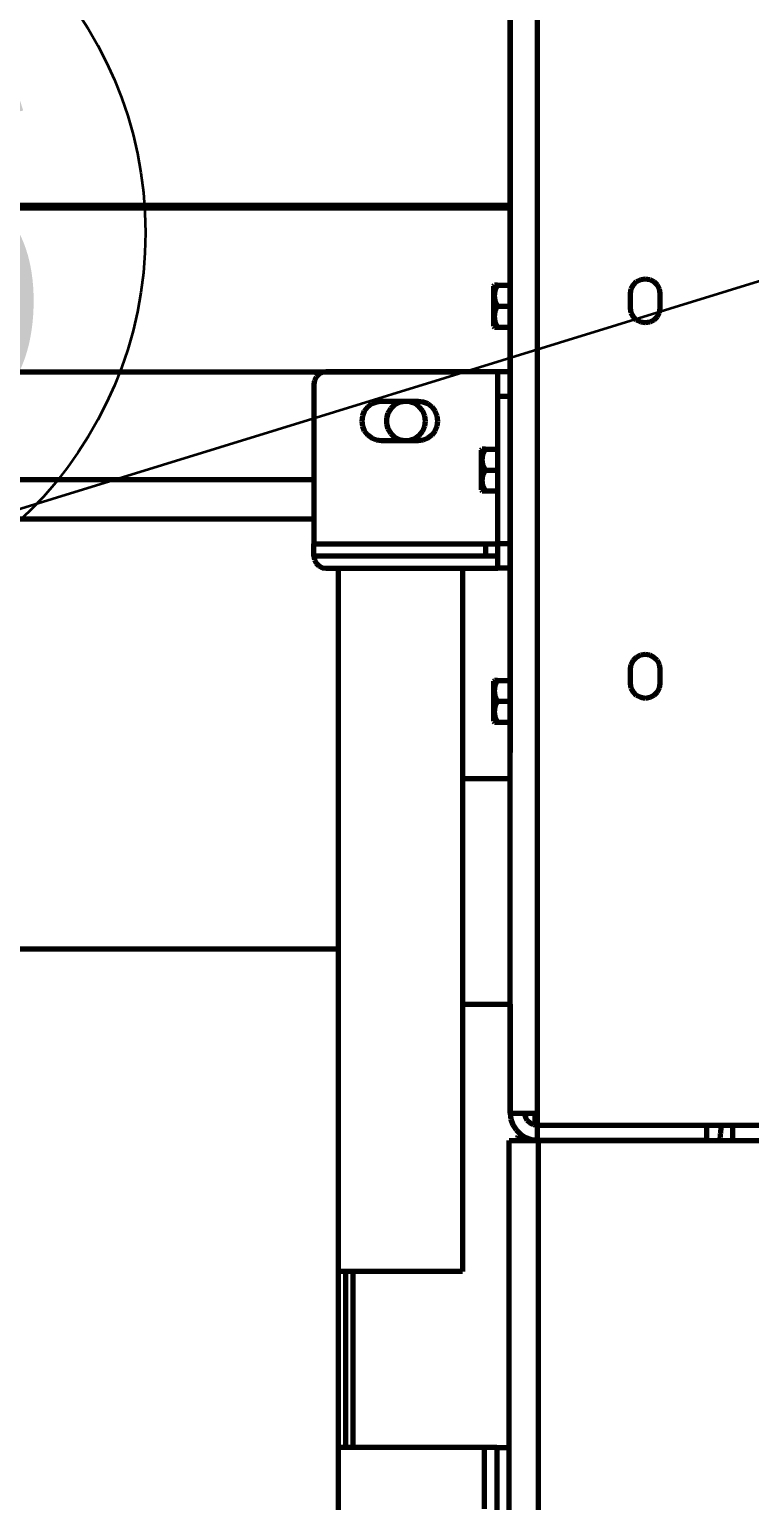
# Model space of a CAD drawing. Header units: millimetres. Extents: x 0 to 594, y 0 to 420.
# Drawn here: x 71.52 to 77.39, y 385.57 to 397.56 of the extents above; entities that cross this region are included whole.
import ezdxf
from ezdxf.enums import TextEntityAlignment as Align

# ---------------------------------------------------------------- set-up
doc = ezdxf.new("R2010")
doc.units = ezdxf.units.MM
doc.styles.add('GOST', font='Arial')

msp = doc.modelspace()

# ---------------------------------------------------------------- linework, layer by layer
at = {"color": 7, "lineweight": 35}
msp.add_line((110.206, 405.59), (62.04, 390.75), dxfattribs=at)
at = {"color": 1, "lineweight": 70}
for p, q in [((75.44, 403.564), (75.44, 394.764)), ((75.44, 388.724), (75.44, 403.564)), ((75.66, 403.564), (75.66, 388.724)), ((75.44, 394.764), (75.44, 403.496)), ((48.64, 396.123), (75.44, 396.123)), ((75.44, 396.1), (48.64, 396.1)), ((76.469, 395.501), (76.503, 395.518)), ((76.503, 395.518), (76.54, 395.524)), ((76.54, 395.524), (76.577, 395.518)), ((76.577, 395.518), (76.611, 395.501)), ((75.303, 395.463), (75.311, 395.47)), ((75.303, 395.463), (75.303, 395.462)), ((75.303, 395.462), (75.303, 395.459)), ((75.303, 395.459), (75.303, 395.454)), ((75.303, 395.454), (75.303, 395.447)), ((75.303, 395.447), (75.303, 395.438)), ((75.303, 395.438), (75.303, 395.427)), ((75.303, 395.427), (75.303, 395.415)), ((75.303, 395.415), (75.303, 395.402)), ((75.303, 395.402), (75.303, 395.387)), ((75.317, 395.47), (75.311, 395.47)), ((75.311, 395.47), (75.317, 395.47)), ((75.317, 395.47), (75.311, 395.47)), ((75.311, 395.47), (75.317, 395.47)), ((75.317, 395.47), (75.311, 395.47)), ((75.311, 395.47), (75.317, 395.47)), ((75.317, 395.47), (75.311, 395.47)), ((75.311, 395.47), (75.317, 395.47)), ((75.317, 395.47), (75.311, 395.47)), ((75.311, 395.47), (75.317, 395.47)), ((75.317, 395.47), (75.311, 395.47)), ((75.311, 395.47), (75.317, 395.47)), ((75.311, 395.385), (75.317, 395.426)), ((75.325, 395.47), (75.317, 395.47)), ((75.317, 395.47), (75.325, 395.47)), ((75.317, 395.426), (75.337, 395.47)), ((75.325, 395.47), (75.317, 395.47)), ((75.317, 395.47), (75.325, 395.47)), ((75.325, 395.47), (75.317, 395.47)), ((75.317, 395.47), (75.325, 395.47)), ((75.325, 395.47), (75.317, 395.47)), ((75.317, 395.47), (75.325, 395.47)), ((75.325, 395.47), (75.317, 395.47)), ((75.317, 395.47), (75.325, 395.47)), ((75.325, 395.47), (75.317, 395.47)), ((75.317, 395.47), (75.325, 395.47)), ((75.337, 395.47), (75.325, 395.47)), ((75.325, 395.47), (75.337, 395.47)), ((75.337, 395.47), (75.325, 395.47)), ((75.325, 395.47), (75.337, 395.47)), ((75.337, 395.47), (75.325, 395.47)), ((75.325, 395.47), (75.337, 395.47)), ((75.337, 395.47), (75.325, 395.47)), ((75.325, 395.47), (75.337, 395.47)), ((75.337, 395.47), (75.325, 395.47)), ((75.325, 395.47), (75.337, 395.47)), ((75.337, 395.47), (75.325, 395.47)), ((75.325, 395.47), (75.337, 395.47)), ((75.337, 395.47), (75.44, 395.47)), ((76.42, 395.404), (76.426, 395.441)), ((76.42, 395.284), (76.42, 395.404)), ((76.426, 395.441), (76.443, 395.475)), ((76.443, 395.475), (76.469, 395.501)), ((76.611, 395.501), (76.637, 395.475)), ((76.637, 395.475), (76.654, 395.441)), ((76.654, 395.441), (76.66, 395.404)), ((76.66, 395.404), (76.66, 395.284)), ((75.303, 395.387), (75.303, 395.371)), ((75.303, 395.371), (75.303, 395.354)), ((75.303, 395.354), (75.303, 395.337)), ((75.303, 395.337), (75.303, 395.319)), ((75.303, 395.319), (75.303, 395.3)), ((75.303, 395.3), (75.303, 395.282)), ((75.303, 395.282), (75.303, 395.264)), ((75.317, 395.345), (75.311, 395.385)), ((75.337, 395.3), (75.317, 395.345)), ((75.317, 395.256), (75.337, 395.3)), ((75.337, 395.3), (75.44, 395.3)), ((76.426, 395.247), (76.42, 395.284)), ((76.66, 395.284), (76.654, 395.247)), ((75.303, 395.264), (75.303, 395.247)), ((75.303, 395.247), (75.303, 395.23)), ((75.303, 395.23), (75.303, 395.214)), ((75.303, 395.214), (75.303, 395.199)), ((75.303, 395.199), (75.303, 395.186)), ((75.303, 395.186), (75.303, 395.174)), ((75.303, 395.174), (75.303, 395.163)), ((75.303, 395.163), (75.303, 395.154)), ((75.303, 395.154), (75.303, 395.147)), ((75.311, 395.215), (75.317, 395.256)), ((75.317, 395.175), (75.311, 395.215)), ((75.337, 395.13), (75.317, 395.175)), ((76.443, 395.214), (76.426, 395.247)), ((76.469, 395.187), (76.443, 395.214)), ((76.503, 395.17), (76.469, 395.187)), ((76.54, 395.164), (76.503, 395.17)), ((76.577, 395.17), (76.54, 395.164)), ((76.611, 395.187), (76.577, 395.17)), ((76.637, 395.214), (76.611, 395.187)), ((76.654, 395.247), (76.637, 395.214)), ((75.303, 395.147), (75.303, 395.142)), ((75.303, 395.142), (75.303, 395.139)), ((75.303, 395.139), (75.303, 395.138)), ((75.303, 395.138), (75.311, 395.13)), ((75.317, 395.13), (75.311, 395.13)), ((75.311, 395.13), (75.317, 395.13)), ((75.317, 395.13), (75.311, 395.13)), ((75.311, 395.13), (75.317, 395.13)), ((75.317, 395.13), (75.311, 395.13)), ((75.311, 395.13), (75.317, 395.13)), ((75.317, 395.13), (75.311, 395.13)), ((75.311, 395.13), (75.317, 395.13)), ((75.317, 395.13), (75.311, 395.13)), ((75.311, 395.13), (75.317, 395.13)), ((75.317, 395.13), (75.311, 395.13)), ((75.311, 395.13), (75.317, 395.13)), ((75.325, 395.13), (75.317, 395.13)), ((75.317, 395.13), (75.325, 395.13)), ((75.325, 395.13), (75.317, 395.13)), ((75.317, 395.13), (75.325, 395.13)), ((75.325, 395.13), (75.317, 395.13)), ((75.317, 395.13), (75.325, 395.13)), ((75.325, 395.13), (75.317, 395.13)), ((75.317, 395.13), (75.325, 395.13)), ((75.325, 395.13), (75.317, 395.13)), ((75.317, 395.13), (75.325, 395.13)), ((75.325, 395.13), (75.317, 395.13)), ((75.317, 395.13), (75.325, 395.13)), ((75.337, 395.13), (75.325, 395.13)), ((75.325, 395.13), (75.337, 395.13)), ((75.337, 395.13), (75.325, 395.13)), ((75.325, 395.13), (75.337, 395.13)), ((75.337, 395.13), (75.325, 395.13)), ((75.325, 395.13), (75.337, 395.13)), ((75.337, 395.13), (75.325, 395.13)), ((75.325, 395.13), (75.337, 395.13)), ((75.337, 395.13), (75.325, 395.13)), ((75.325, 395.13), (75.337, 395.13)), ((75.337, 395.13), (75.325, 395.13)), ((75.325, 395.13), (75.337, 395.13)), ((75.337, 395.13), (75.44, 395.13)), ((48.99, 394.764), (74.99, 394.764)), ((73.845, 394.695), (73.84, 394.664)), ((73.859, 394.723), (73.845, 394.695)), ((73.881, 394.745), (73.859, 394.723)), ((73.909, 394.759), (73.881, 394.745)), ((73.94, 394.764), (73.909, 394.759)), ((75.34, 394.764), (73.94, 394.764)), ((75.34, 394.763), (75.34, 394.764)), ((75.44, 394.764), (75.34, 394.764)), ((75.34, 394.759), (75.34, 394.763)), ((75.34, 394.753), (75.34, 394.759)), ((75.34, 394.744), (75.34, 394.753)), ((75.34, 394.734), (75.34, 394.744)), ((75.34, 394.721), (75.34, 394.734)), ((75.34, 394.706), (75.34, 394.721)), ((75.34, 394.689), (75.34, 394.706)), ((75.34, 394.671), (75.34, 394.689)), ((75.44, 394.764), (75.44, 394.763)), ((75.44, 394.763), (75.44, 394.759)), ((75.44, 394.759), (75.44, 394.753)), ((75.44, 394.753), (75.44, 394.744)), ((75.44, 394.744), (75.44, 394.734)), ((75.44, 394.734), (75.44, 394.721)), ((75.44, 394.721), (75.44, 394.706)), ((75.44, 394.706), (75.44, 394.689)), ((75.44, 394.689), (75.44, 394.671)), ((73.84, 394.664), (73.84, 393.364)), ((75.34, 394.651), (75.34, 394.671)), ((75.34, 394.63), (75.34, 394.651)), ((75.34, 394.609), (75.34, 394.63)), ((75.34, 394.587), (75.34, 394.609)), ((75.34, 394.564), (75.34, 394.587)), ((75.34, 393.364), (75.34, 394.564)), ((75.44, 394.564), (75.34, 394.564)), ((75.44, 394.671), (75.44, 394.651)), ((75.44, 394.651), (75.44, 394.63)), ((75.44, 394.63), (75.44, 394.609)), ((75.44, 394.609), (75.44, 394.587)), ((75.44, 394.587), (75.44, 394.564)), ((75.44, 394.564), (75.44, 393.364)), ((74.251, 394.444), (74.235, 394.406)), ((74.277, 394.477), (74.251, 394.444)), ((74.31, 394.503), (74.277, 394.477)), ((74.349, 394.519), (74.31, 394.503)), ((74.39, 394.524), (74.349, 394.519)), ((74.69, 394.524), (74.39, 394.524)), ((74.466, 394.465), (74.443, 394.428)), ((74.498, 394.495), (74.466, 394.465)), ((74.536, 394.515), (74.498, 394.495)), ((74.579, 394.524), (74.536, 394.515)), ((74.623, 394.521), (74.579, 394.524)), ((74.664, 394.506), (74.623, 394.521)), ((74.699, 394.481), (74.664, 394.506)), ((74.731, 394.519), (74.69, 394.524)), ((74.727, 394.447), (74.699, 394.481)), ((74.744, 394.407), (74.727, 394.447)), ((74.77, 394.503), (74.731, 394.519)), ((74.803, 394.477), (74.77, 394.503)), ((74.829, 394.444), (74.803, 394.477)), ((74.845, 394.406), (74.829, 394.444)), ((74.235, 394.406), (74.23, 394.364)), ((74.23, 394.364), (74.235, 394.323)), ((74.235, 394.323), (74.251, 394.284)), ((74.443, 394.428), (74.431, 394.386)), ((74.431, 394.386), (74.431, 394.342)), ((74.431, 394.342), (74.443, 394.3)), ((74.727, 394.281), (74.744, 394.321)), ((74.75, 394.364), (74.744, 394.407)), ((74.744, 394.321), (74.75, 394.364)), ((74.829, 394.284), (74.845, 394.323)), ((74.85, 394.364), (74.845, 394.406)), ((74.845, 394.323), (74.85, 394.364)), ((74.251, 394.284), (74.277, 394.251)), ((74.277, 394.251), (74.31, 394.226)), ((74.31, 394.226), (74.349, 394.21)), ((74.349, 394.21), (74.39, 394.204)), ((74.39, 394.204), (74.69, 394.204)), ((74.443, 394.3), (74.466, 394.263)), ((74.466, 394.263), (74.498, 394.233)), ((74.498, 394.233), (74.536, 394.213)), ((74.536, 394.213), (74.579, 394.205)), ((74.579, 394.205), (74.623, 394.208)), ((74.623, 394.208), (74.664, 394.222)), ((74.664, 394.222), (74.699, 394.247)), ((74.69, 394.204), (74.731, 394.21)), ((74.699, 394.247), (74.727, 394.281)), ((74.731, 394.21), (74.77, 394.226)), ((74.77, 394.226), (74.803, 394.251)), ((74.803, 394.251), (74.829, 394.284)), ((75.203, 394.126), (75.211, 394.134)), ((75.203, 394.126), (75.203, 394.125)), ((75.203, 394.125), (75.203, 394.122)), ((75.203, 394.122), (75.203, 394.117)), ((75.203, 394.117), (75.203, 394.11)), ((75.203, 394.11), (75.203, 394.102)), ((75.203, 394.102), (75.203, 394.091)), ((75.203, 394.091), (75.203, 394.079)), ((75.203, 394.079), (75.203, 394.065)), ((75.217, 394.134), (75.211, 394.134)), ((75.211, 394.134), (75.217, 394.134)), ((75.211, 394.049), (75.217, 394.089)), ((75.225, 394.134), (75.217, 394.134)), ((75.217, 394.134), (75.225, 394.134)), ((75.217, 394.089), (75.237, 394.134)), ((75.237, 394.134), (75.225, 394.134)), ((75.225, 394.134), (75.237, 394.134)), ((75.237, 394.134), (75.34, 394.134)), ((75.203, 394.065), (75.203, 394.051)), ((75.203, 394.051), (75.203, 394.035)), ((75.203, 394.035), (75.203, 394.018)), ((75.203, 394.018), (75.203, 394)), ((75.203, 394), (75.203, 393.982)), ((75.203, 393.982), (75.203, 393.964)), ((75.203, 393.964), (75.203, 393.946)), ((75.217, 394.009), (75.211, 394.049)), ((75.237, 393.964), (75.217, 394.009)), ((75.217, 393.919), (75.237, 393.964)), ((75.237, 393.964), (75.34, 393.964)), ((73.84, 393.884), (50.24, 393.884)), ((75.203, 393.946), (75.203, 393.928)), ((75.203, 393.928), (75.203, 393.911)), ((75.203, 393.911), (75.203, 393.894)), ((75.203, 393.894), (75.203, 393.878)), ((75.203, 393.878), (75.203, 393.863)), ((75.203, 393.863), (75.203, 393.849)), ((75.203, 393.849), (75.203, 393.837)), ((75.203, 393.837), (75.203, 393.827)), ((75.211, 393.879), (75.217, 393.919)), ((75.217, 393.839), (75.211, 393.879)), ((75.237, 393.794), (75.217, 393.839)), ((75.203, 393.827), (75.203, 393.818)), ((75.203, 393.818), (75.203, 393.811)), ((75.203, 393.811), (75.203, 393.806)), ((75.203, 393.806), (75.203, 393.803)), ((75.203, 393.803), (75.203, 393.802)), ((75.203, 393.802), (75.211, 393.794)), ((75.217, 393.794), (75.211, 393.794)), ((75.211, 393.794), (75.217, 393.794)), ((75.225, 393.794), (75.217, 393.794)), ((75.217, 393.794), (75.225, 393.794)), ((75.237, 393.794), (75.225, 393.794)), ((75.225, 393.794), (75.237, 393.794)), ((75.237, 393.794), (75.34, 393.794)), ((73.84, 393.564), (50.24, 393.564)), ((73.84, 393.264), (73.84, 393.364)), ((73.84, 393.364), (75.24, 393.364)), ((75.24, 393.264), (75.24, 393.364)), ((75.24, 393.364), (75.34, 393.364)), ((75.34, 393.264), (75.34, 393.364)), ((75.44, 393.364), (75.34, 393.364)), ((75.44, 393.364), (75.44, 393.342)), ((73.84, 393.264), (73.845, 393.233)), ((75.24, 393.264), (73.84, 393.264)), ((73.845, 393.233), (73.859, 393.205)), ((75.34, 393.264), (75.24, 393.264)), ((75.34, 393.252), (75.34, 393.264)), ((75.34, 393.239), (75.34, 393.252)), ((75.34, 393.228), (75.34, 393.239)), ((75.44, 393.342), (75.44, 393.32)), ((75.44, 393.32), (75.44, 393.298)), ((75.44, 393.298), (75.44, 393.277)), ((75.44, 393.277), (75.44, 393.258)), ((75.44, 393.258), (75.44, 393.239)), ((75.44, 393.239), (75.44, 393.223)), ((73.859, 393.205), (73.881, 393.183)), ((73.881, 393.183), (73.909, 393.169)), ((73.909, 393.169), (73.94, 393.164)), ((73.94, 393.164), (75.34, 393.164)), ((74.04, 393.003), (74.04, 393.164)), ((75.05, 393.164), (75.05, 392.904)), ((75.34, 393.218), (75.34, 393.228)), ((75.34, 393.208), (75.34, 393.218)), ((75.34, 393.199), (75.34, 393.208)), ((75.34, 393.191), (75.34, 393.199)), ((75.34, 393.184), (75.34, 393.191)), ((75.34, 393.178), (75.34, 393.184)), ((75.34, 393.173), (75.34, 393.178)), ((75.34, 393.169), (75.34, 393.173)), ((75.34, 393.166), (75.34, 393.169)), ((75.34, 393.165), (75.34, 393.166)), ((75.34, 393.164), (75.34, 393.165)), ((75.44, 393.164), (75.34, 393.164)), ((75.44, 393.223), (75.44, 393.208)), ((75.44, 393.208), (75.44, 393.195)), ((75.44, 393.195), (75.44, 393.184)), ((75.44, 393.184), (75.44, 393.175)), ((75.44, 393.175), (75.44, 393.169)), ((75.44, 393.169), (75.44, 393.165)), ((75.44, 393.165), (75.44, 393.164)), ((75.44, 393.164), (75.44, 391.664)), ((75.44, 391.664), (75.44, 393.164)), ((74.04, 392.828), (74.04, 393.003)), ((75.05, 392.904), (75.05, 392.596)), ((74.04, 392.64), (74.04, 392.828)), ((74.04, 392.44), (74.04, 392.64)), ((75.05, 392.596), (75.05, 392.246)), ((74.04, 392.229), (74.04, 392.44)), ((76.426, 392.381), (76.443, 392.415)), ((76.443, 392.415), (76.469, 392.441)), ((76.469, 392.441), (76.503, 392.458)), ((76.503, 392.458), (76.54, 392.464)), ((76.54, 392.464), (76.577, 392.458)), ((76.577, 392.458), (76.611, 392.441)), ((76.611, 392.441), (76.637, 392.415)), ((76.637, 392.415), (76.654, 392.381)), ((76.42, 392.344), (76.426, 392.381)), ((76.42, 392.224), (76.42, 392.344)), ((76.654, 392.381), (76.66, 392.344)), ((76.66, 392.344), (76.66, 392.224)), ((74.04, 392.009), (74.04, 392.229)), ((75.05, 392.246), (75.05, 391.861)), ((75.303, 392.243), (75.311, 392.25)), ((75.303, 392.243), (75.303, 392.242)), ((75.303, 392.242), (75.303, 392.239)), ((75.303, 392.239), (75.303, 392.234)), ((75.303, 392.234), (75.303, 392.227)), ((75.303, 392.227), (75.303, 392.218)), ((75.303, 392.218), (75.303, 392.207)), ((75.303, 392.207), (75.303, 392.195)), ((75.303, 392.195), (75.303, 392.182)), ((75.303, 392.182), (75.303, 392.167)), ((75.303, 392.167), (75.303, 392.151)), ((75.317, 392.25), (75.311, 392.25)), ((75.311, 392.25), (75.317, 392.25)), ((75.317, 392.25), (75.311, 392.25)), ((75.311, 392.25), (75.317, 392.25)), ((75.311, 392.165), (75.317, 392.206)), ((75.317, 392.125), (75.311, 392.165)), ((75.325, 392.25), (75.317, 392.25)), ((75.317, 392.25), (75.325, 392.25)), ((75.317, 392.206), (75.337, 392.25)), ((75.325, 392.25), (75.317, 392.25)), ((75.317, 392.25), (75.325, 392.25)), ((75.337, 392.25), (75.325, 392.25)), ((75.325, 392.25), (75.337, 392.25)), ((75.337, 392.25), (75.325, 392.25)), ((75.325, 392.25), (75.337, 392.25)), ((75.337, 392.25), (75.44, 392.25)), ((76.426, 392.187), (76.42, 392.224)), ((76.443, 392.154), (76.426, 392.187)), ((76.654, 392.187), (76.637, 392.154)), ((76.66, 392.224), (76.654, 392.187)), ((75.303, 392.151), (75.303, 392.134)), ((75.303, 392.134), (75.303, 392.117)), ((75.303, 392.117), (75.303, 392.099)), ((75.303, 392.099), (75.303, 392.08)), ((75.303, 392.08), (75.303, 392.062)), ((75.303, 392.062), (75.303, 392.044)), ((75.303, 392.044), (75.303, 392.027)), ((75.311, 391.995), (75.317, 392.036)), ((75.337, 392.08), (75.317, 392.125)), ((75.317, 392.036), (75.337, 392.08)), ((75.337, 392.08), (75.44, 392.08)), ((76.469, 392.127), (76.443, 392.154)), ((76.503, 392.11), (76.469, 392.127)), ((76.54, 392.104), (76.503, 392.11)), ((76.577, 392.11), (76.54, 392.104)), ((76.611, 392.127), (76.577, 392.11)), ((76.637, 392.154), (76.611, 392.127)), ((74.04, 391.78), (74.04, 392.009)), ((75.303, 392.027), (75.303, 392.01)), ((75.303, 392.01), (75.303, 391.994)), ((75.303, 391.994), (75.303, 391.979)), ((75.303, 391.979), (75.303, 391.966)), ((75.303, 391.966), (75.303, 391.954)), ((75.303, 391.954), (75.303, 391.943)), ((75.303, 391.943), (75.303, 391.934)), ((75.303, 391.934), (75.303, 391.927)), ((75.303, 391.927), (75.303, 391.922)), ((75.303, 391.922), (75.303, 391.919)), ((75.303, 391.919), (75.303, 391.918)), ((75.303, 391.918), (75.311, 391.91)), ((75.317, 391.955), (75.311, 391.995)), ((75.337, 391.91), (75.317, 391.955)), ((75.05, 391.861), (75.05, 391.449)), ((75.317, 391.91), (75.311, 391.91)), ((75.311, 391.91), (75.317, 391.91)), ((75.317, 391.91), (75.311, 391.91)), ((75.311, 391.91), (75.317, 391.91)), ((75.325, 391.91), (75.317, 391.91)), ((75.317, 391.91), (75.325, 391.91)), ((75.325, 391.91), (75.317, 391.91)), ((75.317, 391.91), (75.325, 391.91)), ((75.337, 391.91), (75.325, 391.91)), ((75.325, 391.91), (75.337, 391.91)), ((75.337, 391.91), (75.325, 391.91)), ((75.325, 391.91), (75.337, 391.91)), ((75.337, 391.91), (75.44, 391.91)), ((74.04, 391.545), (74.04, 391.78)), ((75.44, 391.658), (75.44, 391.664)), ((75.44, 391.639), (75.44, 391.658)), ((75.44, 391.608), (75.44, 391.639)), ((75.44, 391.565), (75.44, 391.608)), ((75.44, 391.511), (75.44, 391.565)), ((74.04, 391.304), (74.04, 391.545)), ((75.05, 391.452), (75.44, 391.452)), ((75.05, 391.449), (75.05, 391.018)), ((75.44, 391.446), (75.44, 391.511)), ((75.44, 391.371), (75.44, 391.446)), ((75.44, 391.288), (75.44, 391.371)), ((74.04, 391.058), (74.04, 391.304)), ((75.44, 391.196), (75.44, 391.288)), ((75.44, 391.098), (75.44, 391.196)), ((75.44, 390.994), (75.44, 391.098)), ((74.04, 390.81), (74.04, 391.058)), ((75.05, 391.018), (75.05, 390.578)), ((75.44, 390.887), (75.44, 390.994)), ((75.44, 390.776), (75.44, 390.887)), ((74.04, 390.56), (74.04, 390.81)), ((75.44, 390.664), (75.44, 390.776)), ((74.04, 390.309), (74.04, 390.56)), ((75.05, 390.578), (75.05, 390.136)), ((74.04, 390.06), (74.04, 390.309)), ((75.05, 390.136), (75.05, 389.703)), ((74.04, 390.06), (50.04, 390.06)), ((74.04, 382.48), (74.04, 390.06)), ((75.05, 389.703), (75.05, 389.286)), ((75.05, 389.612), (75.44, 389.612)), ((75.44, 389.612), (75.44, 388.724)), ((75.05, 389.286), (75.05, 388.895)), ((75.05, 388.895), (75.05, 388.537)), ((75.44, 388.724), (75.446, 388.675)), ((75.44, 388.724), (75.441, 388.724)), ((75.441, 388.724), (75.446, 388.724)), ((75.446, 388.724), (75.452, 388.724)), ((75.452, 388.724), (75.462, 388.724)), ((75.462, 388.724), (75.474, 388.724)), ((75.474, 388.724), (75.488, 388.724)), ((75.488, 388.724), (75.504, 388.724)), ((75.504, 388.724), (75.523, 388.724)), ((75.523, 388.724), (75.543, 388.724)), ((75.543, 388.724), (75.565, 388.724)), ((75.565, 388.693), (75.56, 388.724)), ((75.565, 388.724), (75.587, 388.724)), ((75.579, 388.665), (75.565, 388.693)), ((75.567, 388.687), (75.567, 388.724)), ((75.587, 388.724), (75.611, 388.724)), ((75.611, 388.724), (75.635, 388.724)), ((75.635, 388.724), (75.66, 388.724)), ((75.64, 388.724), (75.64, 388.626)), ((75.66, 388.724), (75.66, 388.624)), ((75.446, 388.675), (75.462, 388.629)), ((75.462, 388.629), (75.488, 388.587)), ((75.488, 388.587), (75.523, 388.552)), ((75.601, 388.643), (75.579, 388.665)), ((75.629, 388.629), (75.601, 388.643)), ((75.66, 388.624), (75.629, 388.629)), ((75.66, 388.624), (75.66, 388.504)), ((77.54, 388.624), (75.66, 388.624)), ((77.04, 388.624), (77.04, 388.504)), ((77.154, 388.552), (77.155, 388.564)), ((77.155, 388.564), (77.157, 388.577)), ((77.157, 388.577), (77.158, 388.592)), ((77.158, 388.592), (77.159, 388.607)), ((77.159, 388.607), (77.16, 388.624)), ((77.25, 388.624), (77.25, 388.5)), ((75.05, 388.537), (75.05, 388.22)), ((75.43, 375.153), (75.43, 388.5)), ((75.43, 388.5), (75.432, 388.5)), ((75.432, 388.5), (75.436, 388.5)), ((75.436, 388.5), (75.443, 388.5)), ((75.443, 388.5), (75.454, 388.5)), ((75.454, 388.5), (75.467, 388.5)), ((75.467, 388.5), (75.482, 388.5)), ((75.482, 388.5), (75.5, 388.5)), ((75.504, 388.535), (75.499, 388.52)), ((75.499, 388.52), (75.504, 388.506)), ((75.5, 388.5), (75.52, 388.5)), ((75.516, 388.54), (75.504, 388.535)), ((75.504, 388.506), (75.516, 388.5)), ((75.539, 388.54), (75.516, 388.54)), ((75.52, 388.5), (75.542, 388.5)), ((75.523, 388.552), (75.565, 388.526)), ((75.542, 388.5), (75.566, 388.5)), ((75.565, 388.526), (75.611, 388.51)), ((75.566, 388.5), (75.591, 388.5)), ((75.591, 388.5), (75.617, 388.5)), ((75.611, 388.51), (75.66, 388.504)), ((75.617, 388.5), (75.643, 388.5)), ((75.64, 388.505), (75.64, 388.5)), ((75.643, 388.5), (75.67, 388.5)), ((75.66, 388.504), (77.04, 388.504)), ((75.67, 388.5), (77.53, 388.5)), ((75.67, 375.335), (75.67, 388.5)), ((77.15, 388.506), (77.151, 388.511)), ((77.15, 388.503), (77.15, 388.506)), ((77.15, 388.501), (77.15, 388.503)), ((77.15, 388.5), (77.15, 388.501)), ((77.151, 388.517), (77.152, 388.524)), ((77.151, 388.511), (77.151, 388.517)), ((77.152, 388.524), (77.153, 388.532)), ((77.153, 388.541), (77.154, 388.552)), ((77.153, 388.532), (77.153, 388.541)), ((75.05, 388.22), (75.05, 387.95)), ((75.05, 387.95), (75.05, 387.88)), ((75.05, 387.88), (75.05, 387.815)), ((75.05, 387.815), (75.05, 387.755)), ((75.05, 387.755), (75.05, 387.7)), ((75.05, 387.7), (75.05, 387.65)), ((75.05, 387.65), (75.05, 387.605)), ((75.05, 387.605), (75.05, 387.565)), ((75.05, 387.565), (75.05, 387.53)), ((75.05, 387.53), (75.05, 387.5)), ((75.05, 387.5), (75.05, 387.476)), ((75.05, 387.432), (74.04, 387.432)), ((74.101, 386), (74.101, 387.432)), ((74.158, 387.432), (74.158, 386)), ((75.05, 387.476), (75.05, 387.457)), ((75.05, 387.457), (75.05, 387.443)), ((75.05, 387.443), (75.05, 387.435)), ((75.05, 387.435), (75.05, 387.432)), ((75.23, 386), (74.04, 386)), ((75.241, 386), (75.23, 386)), ((75.23, 385.5), (75.23, 386)), ((75.252, 386), (75.241, 386)), ((75.263, 386), (75.252, 386)), ((75.273, 386), (75.263, 386)), ((75.283, 386), (75.273, 386)), ((75.292, 386), (75.283, 386)), ((75.301, 386), (75.292, 386)), ((75.308, 386), (75.301, 386)), ((75.315, 386), (75.308, 386)), ((75.32, 386), (75.315, 386)), ((75.324, 386), (75.32, 386)), ((75.327, 386), (75.324, 386)), ((75.329, 386), (75.327, 386)), ((75.33, 386), (75.329, 386)), ((75.33, 386), (75.43, 386)), ((75.33, 386), (75.33, 382.03))]:
    msp.add_line(p, q, dxfattribs=at)
at = {"color": 7, "lineweight": 35}
for centre in [(69.267, 395.899), (69.149, 382.699)]:
    msp.add_circle(centre, 3.2, dxfattribs=at)

# ---------------------------------------------------------------- texts
at = {"color": 7, "style": 'GOST'}
msp.add_text('56', height=3.2, dxfattribs=at).set_placement((69.267, 395.899), align=Align.MIDDLE)

doc.saveas('drawing.dxf')
